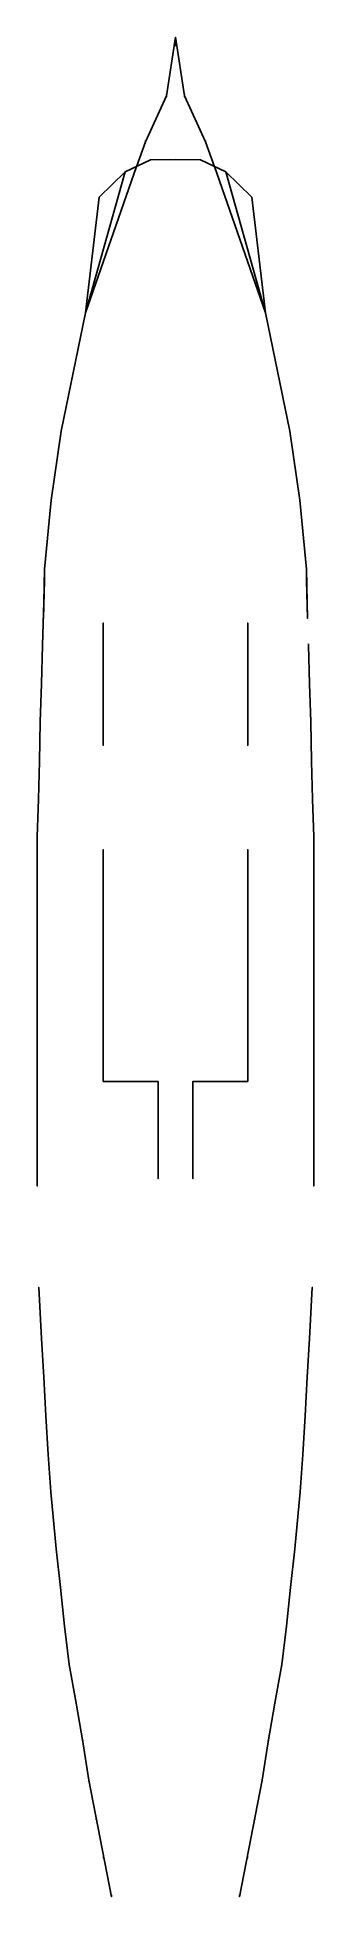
# Model space of a CAD drawing. Extents: x -3.6 to 3.6, y -24.3 to 23.9.
import ezdxf

# ---------------------------------------------------------------- set-up
doc = ezdxf.new("R2010")
doc.units = 0
doc.layers.add('RAILINGS', color=6, linetype='CONTINUOUS')

msp = doc.modelspace()

# ---------------------------------------------------------------- linework, layer by layer
at = {"layer": 'RAILINGS'}
for points in [[(0, 23.95, 2.78), (0, 23.95, 2.83), (-0.23, 22.43, 2.83), (-0.23, 22.43, 2.78)], [(-0.23, 22.43, 2.78), (-0.23, 22.43, 2.83), (0, 23.95, 2.83), (0, 23.95, 2.78)], [(0, 23.95, 2.78), (0, 23.89, 2.78), (-0.02, 23.72, 1.68), (-0.02, 23.77, 1.68)], [(-0.02, 23.77, 1.68), (-0.02, 23.72, 1.68), (0, 23.89, 2.78), (0, 23.95, 2.78)], [(0.02, 23.77, 1.68), (0.02, 23.72, 1.68), (0, 23.89, 2.78), (0, 23.95, 2.78)], [(0, 23.95, 2.78), (0, 23.89, 2.78), (0.02, 23.72, 1.68), (0.02, 23.77, 1.68)], [(0.23, 22.43, 2.78), (0.23, 22.43, 2.83), (0, 23.95, 2.83), (0, 23.95, 2.78)], [(0, 23.95, 2.78), (0, 23.95, 2.83), (0.23, 22.43, 2.83), (0.23, 22.43, 2.78)], [(-0.78, 21.24, 2.78), (-0.78, 21.24, 2.83), (-0.23, 22.43, 2.83), (-0.23, 22.43, 2.78)], [(-0.23, 22.43, 2.78), (-0.23, 22.43, 2.83), (-0.78, 21.24, 2.83), (-0.78, 21.24, 2.78)], [(-0.23, 22.46, 2.78), (-0.23, 22.41, 2.78), (-0.23, 22.41, 1.68), (-0.23, 22.46, 1.68)], [(-0.23, 22.46, 1.68), (-0.23, 22.41, 1.68), (-0.23, 22.41, 2.78), (-0.23, 22.46, 2.78)], [(0.23, 22.46, 2.78), (0.23, 22.41, 2.78), (0.23, 22.41, 1.68), (0.23, 22.46, 1.68)], [(0.23, 22.46, 1.68), (0.23, 22.41, 1.68), (0.23, 22.41, 2.78), (0.23, 22.46, 2.78)], [(0.78, 21.24, 2.78), (0.78, 21.24, 2.83), (0.23, 22.43, 2.83), (0.23, 22.43, 2.78)], [(0.23, 22.43, 2.78), (0.23, 22.43, 2.83), (0.78, 21.24, 2.83), (0.78, 21.24, 2.78)], [(-0.78, 21.24, 2.78), (-0.78, 21.24, 2.83), (-1.01, 20.59, 2.83), (-1.01, 20.59, 2.78)], [(-1.01, 20.59, 2.78), (-1.01, 20.59, 2.83), (-0.78, 21.24, 2.83), (-0.78, 21.24, 2.78)], [(-0.78, 21.27, 1.68), (-0.78, 21.22, 1.68), (-0.78, 21.22, 2.78), (-0.78, 21.27, 2.78)], [(-0.78, 21.27, 2.78), (-0.78, 21.22, 2.78), (-0.78, 21.22, 1.68), (-0.78, 21.27, 1.68)], [(0.78, 21.27, 1.68), (0.78, 21.22, 1.68), (0.78, 21.22, 2.78), (0.78, 21.27, 2.78)], [(0.78, 21.27, 2.78), (0.78, 21.22, 2.78), (0.78, 21.22, 1.68), (0.78, 21.27, 1.68)], [(1.01, 20.59, 2.78), (1.01, 20.59, 2.83), (0.78, 21.24, 2.83), (0.78, 21.24, 2.78)], [(0.78, 21.24, 2.78), (0.78, 21.24, 2.83), (1.01, 20.59, 2.83), (1.01, 20.59, 2.78)], [(-0.65, 20.77, 1.68), (-1.3, 20.46, 1.68), (-1.3, 20.46, 3.01), (-0.65, 20.77, 3.01)], [(-0.65, 20.77, 3.01), (-1.3, 20.46, 3.01), (-1.3, 20.46, 1.68), (-0.65, 20.77, 1.68)], [(0, 20.78, 1.68), (-0.65, 20.77, 1.68), (-0.65, 20.77, 3.01), (0, 20.78, 3.01)], [(0, 20.78, 3.01), (-0.65, 20.77, 3.01), (-0.65, 20.77, 1.68), (0, 20.78, 1.68)], [(0, 20.78, 1.68), (0.65, 20.77, 1.68), (0.65, 20.77, 3.01), (0, 20.78, 3.01)], [(0, 20.78, 3.01), (0.65, 20.77, 3.01), (0.65, 20.77, 1.68), (0, 20.78, 1.68)], [(0.65, 20.77, 1.68), (1.3, 20.46, 1.68), (1.3, 20.46, 3.01), (0.65, 20.77, 3.01)], [(0.65, 20.77, 3.01), (1.3, 20.46, 3.01), (1.3, 20.46, 1.68), (0.65, 20.77, 1.68)], [(-1.3, 20.46, 1.68), (-2.33, 16.8, 1.68), (-2.33, 16.8, 1.68), (-1.013, 20.597, 1.68)], [(-1.013, 20.597, 1.68), (-2.33, 16.8, 1.68), (-2.33, 16.8, 1.68), (-1.3, 20.46, 1.68)], [(-1.3, 20.46, 1.68), (-2.33, 16.8, 1.68), (-2.33, 16.8, 1.68), (-1.98, 19.8, 1.68)], [(-1.98, 19.8, 1.68), (-2.33, 16.8, 1.68), (-2.33, 16.8, 1.68), (-1.3, 20.46, 1.68)], [(-1.3, 20.46, 3.01), (-1.98, 19.8, 3.01), (-1.98, 19.8, 1.68), (-1.3, 20.46, 1.68)], [(-1.3, 20.46, 1.68), (-1.98, 19.8, 1.68), (-1.98, 19.8, 3.01), (-1.3, 20.46, 3.01)], [(1.3, 20.46, 1.68), (2.33, 16.8, 1.68), (2.33, 16.8, 1.68), (1.013, 20.597, 1.68)], [(1.013, 20.597, 1.68), (2.33, 16.8, 1.68), (2.33, 16.8, 1.68), (1.3, 20.46, 1.68)], [(1.3, 20.46, 1.68), (1.98, 19.8, 1.68), (1.98, 19.8, 3.01), (1.3, 20.46, 3.01)], [(1.3, 20.46, 3.01), (1.98, 19.8, 3.01), (1.98, 19.8, 1.68), (1.3, 20.46, 1.68)], [(1.98, 19.8, 1.68), (2.33, 16.8, 1.68), (2.33, 16.8, 1.68), (1.3, 20.46, 1.68)], [(1.3, 20.46, 1.68), (2.33, 16.8, 1.68), (2.33, 16.8, 1.68), (1.98, 19.8, 1.68)], [(-1.98, 19.8, 1.68), (-2.33, 16.8, 1.68), (-2.33, 16.8, 2.92), (-1.98, 19.8, 3.01)], [(-1.98, 19.8, 3.01), (-2.33, 16.8, 2.92), (-2.33, 16.8, 1.68), (-1.98, 19.8, 1.68)], [(1.98, 19.8, 1.68), (2.33, 16.8, 1.68), (2.33, 16.8, 2.92), (1.98, 19.8, 3.01)], [(1.98, 19.8, 3.01), (2.33, 16.8, 2.92), (2.33, 16.8, 1.68), (1.98, 19.8, 1.68)], [(-2.33, 16.8, 2.92), (-2.96, 13.74, 2.81), (-2.96, 13.74, 1.68), (-2.33, 16.8, 1.68)], [(-2.33, 16.8, 1.68), (-2.96, 13.74, 1.68), (-2.96, 13.74, 2.81), (-2.33, 16.8, 2.92)], [(2.33, 16.8, 2.92), (2.96, 13.74, 2.81), (2.96, 13.74, 1.68), (2.33, 16.8, 1.68)], [(2.33, 16.8, 1.68), (2.96, 13.74, 1.68), (2.96, 13.74, 2.81), (2.33, 16.8, 2.92)], [(-2.96, 13.74, 1.68), (-3.22, 11.95, 1.68), (-3.22, 11.95, 2.81), (-2.96, 13.74, 2.81)], [(-2.96, 13.74, 2.81), (-3.22, 11.95, 2.81), (-3.22, 11.95, 1.68), (-2.96, 13.74, 1.68)], [(2.96, 13.74, 1.68), (3.22, 11.95, 1.68), (3.22, 11.95, 2.81), (2.96, 13.74, 2.81)], [(2.96, 13.74, 2.81), (3.22, 11.95, 2.81), (3.22, 11.95, 1.68), (2.96, 13.74, 1.68)], [(-3.22, 11.95, 2.81), (-3.39, 10.16, 2.81), (-3.39, 10.16, 1.68), (-3.22, 11.95, 1.68)], [(-3.22, 11.95, 1.68), (-3.39, 10.16, 1.68), (-3.39, 10.16, 2.81), (-3.22, 11.95, 2.81)], [(3.22, 11.95, 1.68), (3.39, 10.16, 1.68), (3.39, 10.16, 2.81), (3.22, 11.95, 2.81)], [(3.22, 11.95, 2.81), (3.39, 10.16, 2.81), (3.39, 10.16, 1.68), (3.22, 11.95, 1.68)], [(-3.39, 10.16, 1.68), (-3.42, 8.88, 1.68), (-3.39, 9.87, 2.81), (-3.39, 10.16, 2.81)], [(-3.39, 10.16, 2.81), (-3.39, 9.87, 2.81), (-3.42, 8.88, 1.68), (-3.39, 10.16, 1.68)], [(3.39, 10.16, 1.68), (3.42, 8.88, 1.68), (3.39, 9.87, 2.81), (3.39, 10.16, 2.81)], [(3.39, 10.16, 2.81), (3.39, 9.87, 2.81), (3.42, 8.88, 1.68), (3.39, 10.16, 1.68)], [(-3.39, 9.87, 2.68), (-3.39, 9.87, 2.73), (-3.44, 8.19, 2.73), (-3.44, 8.19, 2.68)], [(-3.44, 8.19, 2.68), (-3.44, 8.19, 2.73), (-3.39, 9.87, 2.73), (-3.39, 9.87, 2.68)], [(-1.87, 5.59, 4.81), (-1.87, 5.59, 4.86), (-1.87, 8.76, 4.86), (-1.87, 8.76, 4.81)], [(-1.87, 8.76, 4.81), (-1.87, 8.76, 4.86), (-1.87, 5.59, 4.86), (-1.87, 5.59, 4.81)], [(1.87, 8.76, 4.81), (1.87, 8.76, 4.86), (1.87, 5.59, 4.86), (1.87, 5.59, 4.81)], [(1.87, 5.59, 4.81), (1.87, 5.59, 4.86), (1.87, 8.76, 4.86), (1.87, 8.76, 4.81)], [(-3.44, 8.22, 1.68), (-3.44, 8.17, 1.68), (-3.44, 8.17, 2.68), (-3.44, 8.22, 2.68)], [(-3.44, 8.22, 2.68), (-3.44, 8.17, 2.68), (-3.44, 8.17, 1.68), (-3.44, 8.22, 1.68)], [(3.44, 8.22, 1.68), (3.44, 8.17, 1.68), (3.44, 8.17, 2.68), (3.44, 8.22, 2.68)], [(3.44, 8.22, 2.68), (3.44, 8.17, 2.68), (3.44, 8.17, 1.68), (3.44, 8.22, 1.68)], [(-3.47, 7.19, 2.68), (-3.47, 7.19, 2.73), (-3.44, 8.19, 2.73), (-3.44, 8.19, 2.68)], [(-3.44, 8.19, 2.68), (-3.44, 8.19, 2.73), (-3.47, 7.19, 2.73), (-3.47, 7.19, 2.68)], [(-1.87, 8.01, 3.86), (-1.87, 7.96, 3.86), (-1.87, 7.96, 4.81), (-1.87, 8.01, 4.81)], [(-1.87, 8.01, 4.81), (-1.87, 7.96, 4.81), (-1.87, 7.96, 3.86), (-1.87, 8.01, 3.86)], [(1.87, 8.01, 4.81), (1.87, 7.96, 4.81), (1.87, 7.96, 3.86), (1.87, 8.01, 3.86)], [(1.87, 8.01, 3.86), (1.87, 7.96, 3.86), (1.87, 7.96, 4.81), (1.87, 8.01, 4.81)], [(3.44, 8.19, 2.68), (3.44, 8.19, 2.73), (3.47, 7.19, 2.73), (3.47, 7.19, 2.68)], [(3.47, 7.19, 2.68), (3.47, 7.19, 2.73), (3.44, 8.19, 2.73), (3.44, 8.19, 2.68)], [(-3.5, 6.2, 2.68), (-3.5, 6.2, 2.73), (-3.47, 7.19, 2.73), (-3.47, 7.19, 2.68)], [(-3.47, 7.19, 2.68), (-3.47, 7.19, 2.73), (-3.5, 6.2, 2.73), (-3.5, 6.2, 2.68)], [(-3.47, 7.22, 2.68), (-3.47, 7.17, 2.68), (-3.47, 7.17, 1.68), (-3.47, 7.22, 1.68)], [(-3.47, 7.22, 1.68), (-3.47, 7.17, 1.68), (-3.47, 7.17, 2.68), (-3.47, 7.22, 2.68)], [(-1.87, 6.78, 4.81), (-1.87, 6.73, 4.81), (-1.87, 6.73, 3.86), (-1.87, 6.78, 3.86)], [(-1.87, 6.78, 3.86), (-1.87, 6.73, 3.86), (-1.87, 6.73, 4.81), (-1.87, 6.78, 4.81)], [(1.87, 6.78, 4.81), (1.87, 6.73, 4.81), (1.87, 6.73, 3.86), (1.87, 6.78, 3.86)], [(1.87, 6.78, 3.86), (1.87, 6.73, 3.86), (1.87, 6.73, 4.81), (1.87, 6.78, 4.81)], [(3.47, 7.22, 2.68), (3.47, 7.17, 2.68), (3.47, 7.17, 1.68), (3.47, 7.22, 1.68)], [(3.47, 7.22, 1.68), (3.47, 7.17, 1.68), (3.47, 7.17, 2.68), (3.47, 7.22, 2.68)], [(3.47, 7.19, 2.68), (3.47, 7.19, 2.73), (3.5, 6.2, 2.73), (3.5, 6.2, 2.68)], [(3.5, 6.2, 2.68), (3.5, 6.2, 2.73), (3.47, 7.19, 2.73), (3.47, 7.19, 2.68)], [(-3.52, 5.18, 2.68), (-3.52, 5.18, 2.73), (-3.5, 6.2, 2.73), (-3.5, 6.2, 2.68)], [(-3.5, 6.2, 2.68), (-3.5, 6.2, 2.73), (-3.52, 5.18, 2.73), (-3.52, 5.18, 2.68)], [(-3.5, 6.22, 1.68), (-3.5, 6.17, 1.68), (-3.5, 6.17, 2.68), (-3.5, 6.22, 2.68)], [(-3.5, 6.22, 2.68), (-3.5, 6.17, 2.68), (-3.5, 6.17, 1.68), (-3.5, 6.22, 1.68)], [(3.5, 6.22, 2.68), (3.5, 6.17, 2.68), (3.5, 6.17, 1.68), (3.5, 6.22, 1.68)], [(3.5, 6.22, 1.68), (3.5, 6.17, 1.68), (3.5, 6.17, 2.68), (3.5, 6.22, 2.68)], [(3.52, 5.18, 2.68), (3.52, 5.18, 2.73), (3.5, 6.2, 2.73), (3.5, 6.2, 2.68)], [(3.5, 6.2, 2.68), (3.5, 6.2, 2.73), (3.52, 5.18, 2.73), (3.52, 5.18, 2.68)], [(-3.52, 5.18, 2.68), (-3.52, 5.18, 2.73), (-3.55, 4.2, 2.73), (-3.55, 4.2, 2.68)], [(-3.55, 4.2, 2.68), (-3.55, 4.2, 2.73), (-3.52, 5.18, 2.73), (-3.52, 5.18, 2.68)], [(-3.52, 5.22, 2.68), (-3.52, 5.17, 2.68), (-3.52, 5.17, 1.68), (-3.52, 5.22, 1.68)], [(-3.52, 5.22, 1.68), (-3.52, 5.17, 1.68), (-3.52, 5.17, 2.68), (-3.52, 5.22, 2.68)], [(3.52, 5.22, 2.68), (3.52, 5.17, 2.68), (3.52, 5.17, 1.68), (3.52, 5.22, 1.68)], [(3.52, 5.22, 1.68), (3.52, 5.17, 1.68), (3.52, 5.17, 2.68), (3.52, 5.22, 2.68)], [(3.52, 5.18, 2.68), (3.52, 5.18, 2.73), (3.55, 4.2, 2.73), (3.55, 4.2, 2.68)], [(3.55, 4.2, 2.68), (3.55, 4.2, 2.73), (3.52, 5.18, 2.73), (3.52, 5.18, 2.68)], [(-3.58, 3.22, 2.68), (-3.58, 3.22, 2.73), (-3.55, 4.2, 2.73), (-3.55, 4.2, 2.68)], [(-3.55, 4.2, 2.68), (-3.55, 4.2, 2.73), (-3.58, 3.22, 2.73), (-3.58, 3.22, 2.68)], [(-3.55, 4.22, 1.68), (-3.55, 4.17, 1.68), (-3.55, 4.17, 2.68), (-3.55, 4.22, 2.68)], [(-3.55, 4.22, 2.68), (-3.55, 4.17, 2.68), (-3.55, 4.17, 1.68), (-3.55, 4.22, 1.68)], [(3.55, 4.22, 1.68), (3.55, 4.17, 1.68), (3.55, 4.17, 2.68), (3.55, 4.22, 2.68)], [(3.55, 4.22, 2.68), (3.55, 4.17, 2.68), (3.55, 4.17, 1.68), (3.55, 4.22, 1.68)], [(3.55, 4.2, 2.68), (3.55, 4.2, 2.73), (3.58, 3.22, 2.73), (3.58, 3.22, 2.68)], [(3.58, 3.22, 2.68), (3.58, 3.22, 2.73), (3.55, 4.2, 2.73), (3.55, 4.2, 2.68)], [(-3.58, 3.22, 2.68), (-3.58, 3.17, 2.68), (-3.58, 3.17, 1.68), (-3.58, 3.22, 1.68)], [(-3.58, 3.22, 1.68), (-3.58, 3.17, 1.68), (-3.58, 3.17, 2.68), (-3.58, 3.22, 2.68)], [(-3.58, -5.83, 2.68), (-3.58, -5.83, 2.73), (-3.58, 3.22, 2.73), (-3.58, 3.22, 2.68)], [(-3.58, 3.22, 2.68), (-3.58, 3.22, 2.73), (-3.58, -5.83, 2.73), (-3.58, -5.83, 2.68)], [(3.58, 3.22, 1.68), (3.58, 3.17, 1.68), (3.58, 3.17, 2.68), (3.58, 3.22, 2.68)], [(3.58, 3.22, 2.68), (3.58, 3.17, 2.68), (3.58, 3.17, 1.68), (3.58, 3.22, 1.68)], [(3.58, 3.22, 2.68), (3.58, 3.22, 2.73), (3.58, -5.83, 2.73), (3.58, -5.83, 2.68)], [(3.58, -5.83, 2.68), (3.58, -5.83, 2.73), (3.58, 3.22, 2.73), (3.58, 3.22, 2.68)], [(-1.87, 2.89, 4.81), (-1.87, 2.89, 4.86), (-1.87, -3.12, 4.86), (-1.87, -3.12, 4.81)], [(-1.87, -3.12, 4.81), (-1.87, -3.12, 4.86), (-1.87, 2.89, 4.86), (-1.87, 2.89, 4.81)], [(1.87, -3.12, 4.81), (1.87, -3.12, 4.86), (1.87, 2.89, 4.86), (1.87, 2.89, 4.81)], [(1.87, 2.89, 4.81), (1.87, 2.89, 4.86), (1.87, -3.12, 4.86), (1.87, -3.12, 4.81)], [(-3.58, 2.22, 2.68), (-3.58, 2.17, 2.68), (-3.58, 2.17, 1.68), (-3.58, 2.22, 1.68)], [(-3.58, 2.22, 1.68), (-3.58, 2.17, 1.68), (-3.58, 2.17, 2.68), (-3.58, 2.22, 2.68)], [(3.58, 2.22, 1.68), (3.58, 2.17, 1.68), (3.58, 2.17, 2.68), (3.58, 2.22, 2.68)], [(3.58, 2.22, 2.68), (3.58, 2.17, 2.68), (3.58, 2.17, 1.68), (3.58, 2.22, 1.68)], [(-1.87, 1.78, 3.86), (-1.87, 1.73, 3.86), (-1.87, 1.73, 4.81), (-1.87, 1.78, 4.81)], [(-1.87, 1.78, 4.81), (-1.87, 1.73, 4.81), (-1.87, 1.73, 3.86), (-1.87, 1.78, 3.86)], [(1.87, 1.78, 4.81), (1.87, 1.73, 4.81), (1.87, 1.73, 3.86), (1.87, 1.78, 3.86)], [(1.87, 1.78, 3.86), (1.87, 1.73, 3.86), (1.87, 1.73, 4.81), (1.87, 1.78, 4.81)], [(-3.58, 1.22, 1.68), (-3.58, 1.17, 1.68), (-3.58, 1.17, 2.68), (-3.58, 1.22, 2.68)], [(-3.58, 1.22, 2.68), (-3.58, 1.17, 2.68), (-3.58, 1.17, 1.68), (-3.58, 1.22, 1.68)], [(3.58, 1.22, 2.68), (3.58, 1.17, 2.68), (3.58, 1.17, 1.68), (3.58, 1.22, 1.68)], [(3.58, 1.22, 1.68), (3.58, 1.17, 1.68), (3.58, 1.17, 2.68), (3.58, 1.22, 2.68)], [(-3.58, 0.22, 2.68), (-3.58, 0.17, 2.68), (-3.58, 0.17, 1.68), (-3.58, 0.22, 1.68)], [(-3.58, 0.22, 1.68), (-3.58, 0.17, 1.68), (-3.58, 0.17, 2.68), (-3.58, 0.22, 2.68)], [(-1.87, 0.37, 4.81), (-1.87, 0.32, 4.81), (-1.87, 0.32, 3.86), (-1.87, 0.37, 3.86)], [(-1.87, 0.37, 3.86), (-1.87, 0.32, 3.86), (-1.87, 0.32, 4.81), (-1.87, 0.37, 4.81)], [(1.87, 0.37, 3.86), (1.87, 0.32, 3.86), (1.87, 0.32, 4.81), (1.87, 0.37, 4.81)], [(1.87, 0.37, 4.81), (1.87, 0.32, 4.81), (1.87, 0.32, 3.86), (1.87, 0.37, 3.86)], [(3.58, 0.22, 1.68), (3.58, 0.17, 1.68), (3.58, 0.17, 2.68), (3.58, 0.22, 2.68)], [(3.58, 0.22, 2.68), (3.58, 0.17, 2.68), (3.58, 0.17, 1.68), (3.58, 0.22, 1.68)], [(-3.58, -0.78, 1.68), (-3.58, -0.83, 1.68), (-3.58, -0.83, 2.68), (-3.58, -0.78, 2.68)], [(-3.58, -0.78, 2.68), (-3.58, -0.83, 2.68), (-3.58, -0.83, 1.68), (-3.58, -0.78, 1.68)], [(3.58, -0.78, 2.68), (3.58, -0.83, 2.68), (3.58, -0.83, 1.68), (3.58, -0.78, 1.68)], [(3.58, -0.78, 1.68), (3.58, -0.83, 1.68), (3.58, -0.83, 2.68), (3.58, -0.78, 2.68)], [(-1.87, -1.17, 3.86), (-1.87, -1.22, 3.86), (-1.87, -1.22, 4.81), (-1.87, -1.17, 4.81)], [(-1.87, -1.17, 4.81), (-1.87, -1.22, 4.81), (-1.87, -1.22, 3.86), (-1.87, -1.17, 3.86)], [(1.87, -1.17, 4.81), (1.87, -1.22, 4.81), (1.87, -1.22, 3.86), (1.87, -1.17, 3.86)], [(1.87, -1.17, 3.86), (1.87, -1.22, 3.86), (1.87, -1.22, 4.81), (1.87, -1.17, 4.81)], [(-3.58, -1.78, 2.68), (-3.58, -1.83, 2.68), (-3.58, -1.83, 1.68), (-3.58, -1.78, 1.68)], [(-3.58, -1.78, 1.68), (-3.58, -1.83, 1.68), (-3.58, -1.83, 2.68), (-3.58, -1.78, 2.68)], [(3.58, -1.78, 1.68), (3.58, -1.83, 1.68), (3.58, -1.83, 2.68), (3.58, -1.78, 2.68)], [(3.58, -1.78, 2.68), (3.58, -1.83, 2.68), (3.58, -1.83, 1.68), (3.58, -1.78, 1.68)], [(-3.58, -2.78, 2.68), (-3.58, -2.83, 2.68), (-3.58, -2.83, 1.68), (-3.58, -2.78, 1.68)], [(-3.58, -2.78, 1.68), (-3.58, -2.83, 1.68), (-3.58, -2.83, 2.68), (-3.58, -2.78, 2.68)], [(3.58, -2.78, 2.68), (3.58, -2.83, 2.68), (3.58, -2.83, 1.68), (3.58, -2.78, 1.68)], [(3.58, -2.78, 1.68), (3.58, -2.83, 1.68), (3.58, -2.83, 2.68), (3.58, -2.78, 2.68)], [(-1.87, -3.07, 4.81), (-1.87, -3.12, 4.81), (-1.87, -3.12, 3.86), (-1.87, -3.07, 3.86)], [(-1.87, -3.07, 3.86), (-1.87, -3.12, 3.86), (-1.87, -3.12, 4.81), (-1.87, -3.07, 4.81)], [(-0.45, -3.12, 4.81), (-0.45, -3.12, 4.86), (-1.87, -3.12, 4.86), (-1.87, -3.12, 4.81)], [(-1.87, -3.12, 4.81), (-1.87, -3.12, 4.86), (-0.45, -3.12, 4.86), (-0.45, -3.12, 4.81)], [(-1.82, -3.12, 3.86), (-1.87, -3.12, 3.86), (-1.87, -3.12, 4.81), (-1.82, -3.12, 4.81)], [(-1.82, -3.12, 4.81), (-1.87, -3.12, 4.81), (-1.87, -3.12, 3.86), (-1.82, -3.12, 3.86)], [(-0.45, -3.12, 4.81), (-0.5, -3.12, 4.81), (-0.5, -3.12, 3.86), (-0.45, -3.12, 3.86)], [(-0.45, -3.12, 3.86), (-0.5, -3.12, 3.86), (-0.5, -3.12, 4.81), (-0.45, -3.12, 4.81)], [(-0.45, -4.26, 4.81), (-0.45, -4.26, 4.86), (-0.45, -3.12, 4.86), (-0.45, -3.12, 4.81)], [(-0.45, -3.12, 4.81), (-0.45, -3.12, 4.86), (-0.45, -4.26, 4.86), (-0.45, -4.26, 4.81)], [(0.45, -3.12, 4.81), (0.45, -3.12, 4.86), (0.45, -4.26, 4.86), (0.45, -4.26, 4.81)], [(0.45, -4.26, 4.81), (0.45, -4.26, 4.86), (0.45, -3.12, 4.86), (0.45, -3.12, 4.81)], [(0.45, -3.12, 3.86), (0.5, -3.12, 3.86), (0.5, -3.12, 4.81), (0.45, -3.12, 4.81)], [(0.45, -3.12, 4.81), (0.5, -3.12, 4.81), (0.5, -3.12, 3.86), (0.45, -3.12, 3.86)], [(1.87, -3.12, 4.81), (1.87, -3.12, 4.86), (0.45, -3.12, 4.86), (0.45, -3.12, 4.81)], [(0.45, -3.12, 4.81), (0.45, -3.12, 4.86), (1.87, -3.12, 4.86), (1.87, -3.12, 4.81)], [(1.82, -3.12, 4.81), (1.87, -3.12, 4.81), (1.87, -3.12, 3.86), (1.82, -3.12, 3.86)], [(1.82, -3.12, 3.86), (1.87, -3.12, 3.86), (1.87, -3.12, 4.81), (1.82, -3.12, 4.81)], [(1.87, -3.07, 3.86), (1.87, -3.12, 3.86), (1.87, -3.12, 4.81), (1.87, -3.07, 4.81)], [(1.87, -3.07, 4.81), (1.87, -3.12, 4.81), (1.87, -3.12, 3.86), (1.87, -3.07, 3.86)], [(-3.58, -3.78, 1.68), (-3.58, -3.83, 1.68), (-3.58, -3.83, 2.68), (-3.58, -3.78, 2.68)], [(-3.58, -3.78, 2.68), (-3.58, -3.83, 2.68), (-3.58, -3.83, 1.68), (-3.58, -3.78, 1.68)], [(3.58, -3.78, 1.68), (3.58, -3.83, 1.68), (3.58, -3.83, 2.68), (3.58, -3.78, 2.68)], [(3.58, -3.78, 2.68), (3.58, -3.83, 2.68), (3.58, -3.83, 1.68), (3.58, -3.78, 1.68)], [(-0.45, -4.26, 3.86), (-0.45, -4.31, 3.767), (-0.45, -4.31, 4.86), (-0.45, -4.26, 4.86)], [(-0.45, -4.26, 4.86), (-0.45, -4.31, 4.86), (-0.45, -4.31, 3.767), (-0.45, -4.26, 3.86)], [(-0.45, -4.31, 4.81), (-0.45, -4.31, 4.86), (-0.45, -5.59, 2.92), (-0.45, -5.59, 2.85)], [(-0.45, -5.59, 2.85), (-0.45, -5.59, 2.92), (-0.45, -4.31, 4.86), (-0.45, -4.31, 4.81)], [(0.45, -4.26, 4.86), (0.45, -4.31, 4.86), (0.45, -4.31, 3.767), (0.45, -4.26, 3.86)], [(0.45, -4.26, 3.86), (0.45, -4.31, 3.767), (0.45, -4.31, 4.86), (0.45, -4.26, 4.86)], [(0.45, -5.59, 2.85), (0.45, -5.59, 2.92), (0.45, -4.31, 4.86), (0.45, -4.31, 4.81)], [(0.45, -4.31, 4.81), (0.45, -4.31, 4.86), (0.45, -5.59, 2.92), (0.45, -5.59, 2.85)], [(-3.58, -4.78, 2.68), (-3.58, -4.83, 2.68), (-3.58, -4.83, 1.68), (-3.58, -4.78, 1.68)], [(-3.58, -4.78, 1.68), (-3.58, -4.83, 1.68), (-3.58, -4.83, 2.68), (-3.58, -4.78, 2.68)], [(3.58, -4.78, 2.68), (3.58, -4.83, 2.68), (3.58, -4.83, 1.68), (3.58, -4.78, 1.68)], [(3.58, -4.78, 1.68), (3.58, -4.83, 1.68), (3.58, -4.83, 2.68), (3.58, -4.78, 2.68)], [(-3.58, -5.78, 2.68), (-3.58, -5.83, 2.68), (-3.58, -5.83, 1.68), (-3.58, -5.78, 1.68)], [(-3.58, -5.78, 1.68), (-3.58, -5.83, 1.68), (-3.58, -5.83, 2.68), (-3.58, -5.78, 2.68)], [(-0.45, -5.59, 1.759), (-0.45, -5.64, 1.68), (-0.45, -5.64, 2.92), (-0.45, -5.59, 2.92)], [(-0.45, -5.59, 2.92), (-0.45, -5.64, 2.92), (-0.45, -5.64, 1.68), (-0.45, -5.59, 1.759)], [(0.45, -5.59, 1.759), (0.45, -5.64, 1.68), (0.45, -5.64, 2.92), (0.45, -5.59, 2.92)], [(0.45, -5.59, 2.92), (0.45, -5.64, 2.92), (0.45, -5.64, 1.68), (0.45, -5.59, 1.759)], [(3.58, -5.78, 1.68), (3.58, -5.83, 1.68), (3.58, -5.83, 2.68), (3.58, -5.78, 2.68)], [(3.58, -5.78, 2.68), (3.58, -5.83, 2.68), (3.58, -5.83, 1.68), (3.58, -5.78, 1.68)], [(-3.54, -8.46, 2.68), (-3.54, -8.46, 2.73), (-3.47, -9.79, 2.73), (-3.47, -9.79, 2.68)], [(-3.47, -9.79, 2.68), (-3.47, -9.79, 2.73), (-3.54, -8.46, 2.73), (-3.54, -8.46, 2.68)], [(-3.54, -8.46, 1.68), (-3.54, -8.51, 1.68), (-3.54, -8.51, 2.68), (-3.54, -8.46, 2.68)], [(-3.54, -8.46, 2.68), (-3.54, -8.51, 2.68), (-3.54, -8.51, 1.68), (-3.54, -8.46, 1.68)], [(3.54, -8.46, 2.68), (3.54, -8.46, 2.73), (3.47, -9.79, 2.73), (3.47, -9.79, 2.68)], [(3.47, -9.79, 2.68), (3.47, -9.79, 2.73), (3.54, -8.46, 2.73), (3.54, -8.46, 2.68)], [(3.54, -8.46, 1.68), (3.54, -8.51, 1.68), (3.54, -8.51, 2.68), (3.54, -8.46, 2.68)], [(3.54, -8.46, 2.68), (3.54, -8.51, 2.68), (3.54, -8.51, 1.68), (3.54, -8.46, 1.68)], [(-3.47, -9.76, 2.68), (-3.47, -9.81, 2.68), (-3.47, -9.81, 1.68), (-3.47, -9.76, 1.68)], [(-3.47, -9.76, 1.68), (-3.47, -9.81, 1.68), (-3.47, -9.81, 2.68), (-3.47, -9.76, 2.68)], [(-3.41, -10.79, 2.68), (-3.41, -10.79, 2.73), (-3.47, -9.79, 2.73), (-3.47, -9.79, 2.68)], [(-3.47, -9.79, 2.68), (-3.47, -9.79, 2.73), (-3.41, -10.79, 2.73), (-3.41, -10.79, 2.68)], [(3.41, -10.79, 2.68), (3.41, -10.79, 2.73), (3.47, -9.79, 2.73), (3.47, -9.79, 2.68)], [(3.47, -9.79, 2.68), (3.47, -9.79, 2.73), (3.41, -10.79, 2.73), (3.41, -10.79, 2.68)], [(3.47, -9.76, 2.68), (3.47, -9.81, 2.68), (3.47, -9.81, 1.68), (3.47, -9.76, 1.68)], [(3.47, -9.76, 1.68), (3.47, -9.81, 1.68), (3.47, -9.81, 2.68), (3.47, -9.76, 2.68)], [(-3.41, -10.76, 1.68), (-3.41, -10.81, 1.68), (-3.41, -10.81, 2.68), (-3.41, -10.76, 2.68)], [(-3.41, -10.76, 2.68), (-3.41, -10.81, 2.68), (-3.41, -10.81, 1.68), (-3.41, -10.76, 1.68)], [(-3.41, -10.79, 2.68), (-3.41, -10.79, 2.73), (-3.36, -11.79, 2.73), (-3.36, -11.79, 2.68)], [(-3.36, -11.79, 2.68), (-3.36, -11.79, 2.73), (-3.41, -10.79, 2.73), (-3.41, -10.79, 2.68)], [(3.41, -10.79, 2.68), (3.41, -10.79, 2.73), (3.36, -11.79, 2.73), (3.36, -11.79, 2.68)], [(3.36, -11.79, 2.68), (3.36, -11.79, 2.73), (3.41, -10.79, 2.73), (3.41, -10.79, 2.68)], [(3.41, -10.76, 1.68), (3.41, -10.81, 1.68), (3.41, -10.81, 2.68), (3.41, -10.76, 2.68)], [(3.41, -10.76, 2.68), (3.41, -10.81, 2.68), (3.41, -10.81, 1.68), (3.41, -10.76, 1.68)], [(-3.36, -11.76, 2.68), (-3.36, -11.81, 2.68), (-3.36, -11.81, 1.68), (-3.36, -11.76, 1.68)], [(-3.36, -11.76, 1.68), (-3.36, -11.81, 1.68), (-3.36, -11.81, 2.68), (-3.36, -11.76, 2.68)], [(-3.3, -12.79, 2.68), (-3.3, -12.79, 2.73), (-3.36, -11.79, 2.73), (-3.36, -11.79, 2.68)], [(-3.36, -11.79, 2.68), (-3.36, -11.79, 2.73), (-3.3, -12.79, 2.73), (-3.3, -12.79, 2.68)], [(3.36, -11.79, 2.68), (3.36, -11.79, 2.73), (3.3, -12.79, 2.73), (3.3, -12.79, 2.68)], [(3.3, -12.79, 2.68), (3.3, -12.79, 2.73), (3.36, -11.79, 2.73), (3.36, -11.79, 2.68)], [(3.36, -11.76, 2.68), (3.36, -11.81, 2.68), (3.36, -11.81, 1.68), (3.36, -11.76, 1.68)], [(3.36, -11.76, 1.68), (3.36, -11.81, 1.68), (3.36, -11.81, 2.68), (3.36, -11.76, 2.68)], [(-3.3, -12.76, 2.68), (-3.3, -12.81, 2.68), (-3.3, -12.81, 1.68), (-3.3, -12.76, 1.68)], [(-3.3, -12.76, 1.68), (-3.3, -12.81, 1.68), (-3.3, -12.81, 2.68), (-3.3, -12.76, 2.68)], [(-3.23, -13.76, 2.68), (-3.23, -13.76, 2.73), (-3.3, -12.79, 2.73), (-3.3, -12.79, 2.68)], [(-3.3, -12.79, 2.68), (-3.3, -12.79, 2.73), (-3.23, -13.76, 2.73), (-3.23, -13.76, 2.68)], [(3.3, -12.79, 2.68), (3.3, -12.79, 2.73), (3.23, -13.76, 2.73), (3.23, -13.76, 2.68)], [(3.23, -13.76, 2.68), (3.23, -13.76, 2.73), (3.3, -12.79, 2.73), (3.3, -12.79, 2.68)], [(3.3, -12.76, 2.68), (3.3, -12.81, 2.68), (3.3, -12.81, 1.68), (3.3, -12.76, 1.68)], [(3.3, -12.76, 1.68), (3.3, -12.81, 1.68), (3.3, -12.81, 2.68), (3.3, -12.76, 2.68)], [(-3.23, -13.76, 2.68), (-3.23, -13.76, 2.73), (-3.09, -15.24, 2.73), (-3.09, -15.24, 2.68)], [(-3.09, -15.24, 2.68), (-3.09, -15.24, 2.73), (-3.23, -13.76, 2.73), (-3.23, -13.76, 2.68)], [(-3.23, -13.76, 1.68), (-3.23, -13.81, 1.68), (-3.23, -13.81, 2.68), (-3.23, -13.76, 2.68)], [(-3.23, -13.76, 2.68), (-3.23, -13.81, 2.68), (-3.23, -13.81, 1.68), (-3.23, -13.76, 1.68)], [(3.23, -13.76, 2.68), (3.23, -13.76, 2.73), (3.09, -15.24, 2.73), (3.09, -15.24, 2.68)], [(3.09, -15.24, 2.68), (3.09, -15.24, 2.73), (3.23, -13.76, 2.73), (3.23, -13.76, 2.68)], [(3.23, -13.76, 2.68), (3.23, -13.81, 2.68), (3.23, -13.81, 1.68), (3.23, -13.76, 1.68)], [(3.23, -13.76, 1.68), (3.23, -13.81, 1.68), (3.23, -13.81, 2.68), (3.23, -13.76, 2.68)], [(-3.09, -15.21, 2.68), (-3.09, -15.26, 2.68), (-3.09, -15.26, 1.68), (-3.09, -15.21, 1.68)], [(-3.09, -15.21, 1.68), (-3.09, -15.26, 1.68), (-3.09, -15.26, 2.68), (-3.09, -15.21, 2.68)], [(-2.98, -16.24, 2.68), (-2.98, -16.24, 2.73), (-3.09, -15.24, 2.73), (-3.09, -15.24, 2.68)], [(-3.09, -15.24, 2.68), (-3.09, -15.24, 2.73), (-2.98, -16.24, 2.73), (-2.98, -16.24, 2.68)], [(3.09, -15.24, 2.68), (3.09, -15.24, 2.73), (2.98, -16.24, 2.73), (2.98, -16.24, 2.68)], [(2.98, -16.24, 2.68), (2.98, -16.24, 2.73), (3.09, -15.24, 2.73), (3.09, -15.24, 2.68)], [(3.09, -15.21, 1.68), (3.09, -15.26, 1.68), (3.09, -15.26, 2.68), (3.09, -15.21, 2.68)], [(3.09, -15.21, 2.68), (3.09, -15.26, 2.68), (3.09, -15.26, 1.68), (3.09, -15.21, 1.68)], [(-2.98, -16.21, 1.68), (-2.98, -16.26, 1.68), (-2.98, -16.26, 2.68), (-2.98, -16.21, 2.68)], [(-2.98, -16.21, 2.68), (-2.98, -16.26, 2.68), (-2.98, -16.26, 1.68), (-2.98, -16.21, 1.68)], [(-2.87, -17.24, 2.68), (-2.87, -17.24, 2.73), (-2.98, -16.24, 2.73), (-2.98, -16.24, 2.68)], [(-2.98, -16.24, 2.68), (-2.98, -16.24, 2.73), (-2.87, -17.24, 2.73), (-2.87, -17.24, 2.68)], [(2.87, -17.24, 2.68), (2.87, -17.24, 2.73), (2.98, -16.24, 2.73), (2.98, -16.24, 2.68)], [(2.98, -16.24, 2.68), (2.98, -16.24, 2.73), (2.87, -17.24, 2.73), (2.87, -17.24, 2.68)], [(2.98, -16.21, 1.68), (2.98, -16.26, 1.68), (2.98, -16.26, 2.68), (2.98, -16.21, 2.68)], [(2.98, -16.21, 2.68), (2.98, -16.26, 2.68), (2.98, -16.26, 1.68), (2.98, -16.21, 1.68)], [(-2.87, -17.21, 1.68), (-2.87, -17.26, 1.68), (-2.87, -17.26, 2.68), (-2.87, -17.21, 2.68)], [(-2.87, -17.21, 2.68), (-2.87, -17.26, 2.68), (-2.87, -17.26, 1.68), (-2.87, -17.21, 1.68)], [(-2.87, -17.24, 2.68), (-2.87, -17.24, 2.73), (-2.75, -18.24, 2.73), (-2.75, -18.24, 2.68)], [(-2.75, -18.24, 2.68), (-2.75, -18.24, 2.73), (-2.87, -17.24, 2.73), (-2.87, -17.24, 2.68)], [(2.87, -17.24, 2.68), (2.87, -17.24, 2.73), (2.75, -18.24, 2.73), (2.75, -18.24, 2.68)], [(2.75, -18.24, 2.68), (2.75, -18.24, 2.73), (2.87, -17.24, 2.73), (2.87, -17.24, 2.68)], [(2.87, -17.21, 2.68), (2.87, -17.26, 2.68), (2.87, -17.26, 1.68), (2.87, -17.21, 1.68)], [(2.87, -17.21, 1.68), (2.87, -17.26, 1.68), (2.87, -17.26, 2.68), (2.87, -17.21, 2.68)], [(-2.75, -18.21, 2.68), (-2.75, -18.26, 2.68), (-2.75, -18.26, 1.68), (-2.75, -18.21, 1.68)], [(-2.75, -18.21, 1.68), (-2.75, -18.26, 1.68), (-2.75, -18.26, 2.68), (-2.75, -18.21, 2.68)], [(-2.75, -18.24, 2.68), (-2.75, -18.24, 2.73), (-2.57, -19.24, 2.73), (-2.57, -19.24, 2.68)], [(-2.57, -19.24, 2.68), (-2.57, -19.24, 2.73), (-2.75, -18.24, 2.73), (-2.75, -18.24, 2.68)], [(2.57, -19.24, 2.68), (2.57, -19.24, 2.73), (2.75, -18.24, 2.73), (2.75, -18.24, 2.68)], [(2.75, -18.24, 2.68), (2.75, -18.24, 2.73), (2.57, -19.24, 2.73), (2.57, -19.24, 2.68)], [(2.75, -18.21, 1.68), (2.75, -18.26, 1.68), (2.75, -18.26, 2.68), (2.75, -18.21, 2.68)], [(2.75, -18.21, 2.68), (2.75, -18.26, 2.68), (2.75, -18.26, 1.68), (2.75, -18.21, 1.68)], [(-2.57, -19.21, 2.68), (-2.57, -19.26, 2.68), (-2.57, -19.26, 1.68), (-2.57, -19.21, 1.68)], [(-2.57, -19.21, 1.68), (-2.57, -19.26, 1.68), (-2.57, -19.26, 2.68), (-2.57, -19.21, 2.68)], [(-2.4, -20.24, 2.68), (-2.4, -20.24, 2.73), (-2.57, -19.24, 2.73), (-2.57, -19.24, 2.68)], [(-2.57, -19.24, 2.68), (-2.57, -19.24, 2.73), (-2.4, -20.24, 2.73), (-2.4, -20.24, 2.68)], [(2.57, -19.24, 2.68), (2.57, -19.24, 2.73), (2.4, -20.24, 2.73), (2.4, -20.24, 2.68)], [(2.4, -20.24, 2.68), (2.4, -20.24, 2.73), (2.57, -19.24, 2.73), (2.57, -19.24, 2.68)], [(2.57, -19.21, 2.68), (2.57, -19.26, 2.68), (2.57, -19.26, 1.68), (2.57, -19.21, 1.68)], [(2.57, -19.21, 1.68), (2.57, -19.26, 1.68), (2.57, -19.26, 2.68), (2.57, -19.21, 2.68)], [(-2.4, -20.21, 1.68), (-2.4, -20.26, 1.68), (-2.4, -20.26, 2.68), (-2.4, -20.21, 2.68)], [(-2.4, -20.21, 2.68), (-2.4, -20.26, 2.68), (-2.4, -20.26, 1.68), (-2.4, -20.21, 1.68)], [(-2.4, -20.24, 2.68), (-2.4, -20.24, 2.73), (-2.24, -21.24, 2.73), (-2.24, -21.24, 2.68)], [(-2.24, -21.24, 2.68), (-2.24, -21.24, 2.73), (-2.4, -20.24, 2.73), (-2.4, -20.24, 2.68)], [(2.24, -21.24, 2.68), (2.24, -21.24, 2.73), (2.4, -20.24, 2.73), (2.4, -20.24, 2.68)], [(2.4, -20.24, 2.68), (2.4, -20.24, 2.73), (2.24, -21.24, 2.73), (2.24, -21.24, 2.68)], [(2.4, -20.21, 1.68), (2.4, -20.26, 1.68), (2.4, -20.26, 2.68), (2.4, -20.21, 2.68)], [(2.4, -20.21, 2.68), (2.4, -20.26, 2.68), (2.4, -20.26, 1.68), (2.4, -20.21, 1.68)], [(-2.24, -21.21, 2.68), (-2.24, -21.26, 2.68), (-2.24, -21.26, 1.68), (-2.24, -21.21, 1.68)], [(-2.24, -21.21, 1.68), (-2.24, -21.26, 1.68), (-2.24, -21.26, 2.68), (-2.24, -21.21, 2.68)], [(2.24, -21.21, 2.68), (2.24, -21.26, 2.68), (2.24, -21.26, 1.68), (2.24, -21.21, 1.68)], [(2.24, -21.21, 1.68), (2.24, -21.26, 1.68), (2.24, -21.26, 2.68), (2.24, -21.21, 2.68)], [(-2.24, -21.24, 2.68), (-2.24, -21.24, 2.73), (-1.66, -24.26, 2.73), (-1.66, -24.26, 2.68)], [(-1.66, -24.26, 2.68), (-1.66, -24.26, 2.73), (-2.24, -21.24, 2.73), (-2.24, -21.24, 2.68)], [(2.24, -21.24, 2.68), (2.24, -21.24, 2.73), (1.66, -24.26, 2.73), (1.66, -24.26, 2.68)], [(1.66, -24.26, 2.68), (1.66, -24.26, 2.73), (2.24, -21.24, 2.73), (2.24, -21.24, 2.68)], [(-2.05, -22.21, 1.68), (-2.05, -22.26, 1.68), (-2.05, -22.26, 2.68), (-2.05, -22.21, 2.68)], [(-2.05, -22.21, 2.68), (-2.05, -22.26, 2.68), (-2.05, -22.26, 1.68), (-2.05, -22.21, 1.68)], [(2.05, -22.21, 1.68), (2.05, -22.26, 1.68), (2.05, -22.26, 2.68), (2.05, -22.21, 2.68)], [(2.05, -22.21, 2.68), (2.05, -22.26, 2.68), (2.05, -22.26, 1.68), (2.05, -22.21, 1.68)], [(-1.86, -23.21, 2.68), (-1.86, -23.26, 2.68), (-1.86, -23.26, 1.68), (-1.86, -23.21, 1.68)], [(-1.86, -23.21, 1.68), (-1.86, -23.26, 1.68), (-1.86, -23.26, 2.68), (-1.86, -23.21, 2.68)], [(1.86, -23.21, 2.68), (1.86, -23.26, 2.68), (1.86, -23.26, 1.68), (1.86, -23.21, 1.68)], [(1.86, -23.21, 1.68), (1.86, -23.26, 1.68), (1.86, -23.26, 2.68), (1.86, -23.21, 2.68)], [(-1.66, -24.21, 1.68), (-1.66, -24.26, 1.68), (-1.66, -24.26, 2.68), (-1.66, -24.21, 2.68)], [(-1.66, -24.21, 2.68), (-1.66, -24.26, 2.68), (-1.66, -24.26, 1.68), (-1.66, -24.21, 1.68)], [(1.66, -24.21, 1.68), (1.66, -24.26, 1.68), (1.66, -24.26, 2.68), (1.66, -24.21, 2.68)], [(1.66, -24.21, 2.68), (1.66, -24.26, 2.68), (1.66, -24.26, 1.68), (1.66, -24.21, 1.68)]]:
    msp.add_3dface(points, dxfattribs=at)

doc.saveas('drawing.dxf')
